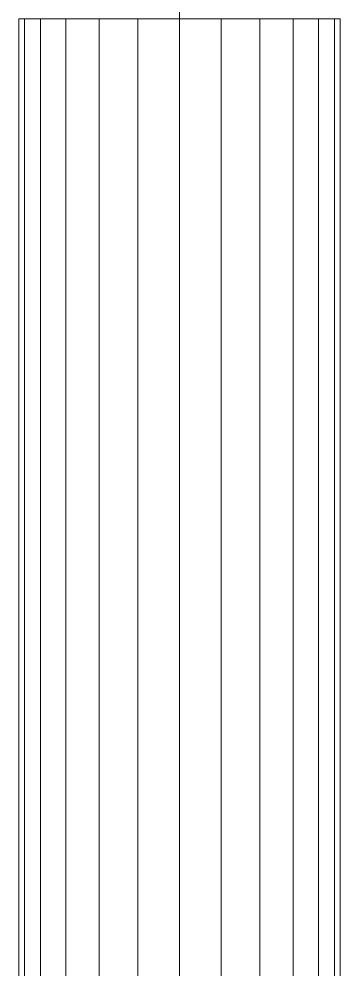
# Model space of a CAD drawing. Header units: inches. Extents: x -3326 to -59, y 8 to 1043.
# Drawn here: x -3070.43 to -3067.56, y 896.39 to 904.88 of the extents above; entities that cross this region are included whole.
import ezdxf

# ---------------------------------------------------------------- set-up
doc = ezdxf.new("R2010")
doc.units = ezdxf.units.IN
doc.header["$MEASUREMENT"] = 0
doc.layers.add('F-SPRN', color=10, linetype='Continuous', lineweight=9)

msp = doc.modelspace()

# ---------------------------------------------------------------- linework, layer by layer
at = {"layer": 'F-SPRN', "color": 1}
for p in [(-3068.9972, 910.8671, 964), (-3068.9972, 738.7349, 964), (-3068.9972, 738.7349, 964)]:
    msp.add_line(p, (-3068.9972, 904.8829, 964), dxfattribs=at)

# ---------------------------------------------------------------- meshes
mesh = msp.add_polyface(dxfattribs=at)
corners = [(-3067.5597, 904.8829, 964), (-3067.6088, 904.8829, 963.628), (-3067.7523, 904.8829, 963.2812), (-3067.9807, 904.8829, 962.9835), (-3068.2784, 904.8829, 962.7551), (-3068.6252, 904.8829, 962.6115), (-3068.9973, 904.8829, 962.5625), (-3069.3693, 904.8829, 962.6115), (-3069.7159, 904.8829, 962.7551), (-3070.0137, 904.8829, 962.9835), (-3070.2422, 904.8829, 963.2812), (-3070.3857, 904.8829, 963.628), (-3070.4346, 904.8829, 964), (-3070.3857, 904.8829, 964.372), (-3070.2422, 904.8829, 964.7187), (-3070.0137, 904.8829, 965.0164), (-3069.7159, 904.8829, 965.2449), (-3069.3693, 904.8829, 965.3885), (-3068.9973, 904.8829, 965.4375), (-3068.6252, 904.8829, 965.3885), (-3068.2784, 904.8829, 965.2449), (-3067.9807, 904.8829, 965.0164), (-3067.7523, 904.8829, 964.7187), (-3067.6088, 904.8829, 964.372)]
mesh.append_faces([[corners[k] for k in face] for face in [(10, 7, 8, 9), (21, 19, 20)]], dxfattribs={"vtx0": -1, "color": 1})
mesh.append_faces([[corners[k] for k in face] for face in [(17, 21, 15, 16)]], dxfattribs={"vtx0": -1, "vtx1": -1, "color": 1})
mesh.append_faces([[corners[k] for k in face] for face in [(0, 3, 21)]], dxfattribs={"vtx0": -1, "vtx1": -1, "vtx2": -1, "color": 1})
mesh.append_faces([[corners[k] for k in face] for face in [(3, 7, 10, 12), (3, 12, 15, 21)]], dxfattribs={"vtx0": -1, "vtx1": -1, "vtx2": -1, "vtx3": -1, "color": 1})
mesh.append_faces([[corners[k] for k in face] for face in [(10, 11, 12), (5, 6, 7), (1, 2, 3, 0), (13, 14, 15, 12)]], dxfattribs={"vtx2": -1, "color": 1})
mesh.append_faces([[corners[k] for k in face] for face in [(3, 4, 5, 7), (17, 18, 19, 21)]], dxfattribs={"vtx2": -1, "vtx3": -1, "color": 1})
mesh.append_faces([[corners[k] for k in face] for face in [(21, 22, 23, 0)]], dxfattribs={"vtx3": -1, "color": 1})
mesh = msp.add_polyface(dxfattribs=at)
corners = [(-3070.4346, 738.7349, 964), (-3070.3857, 738.7349, 964.372), (-3070.2422, 738.7349, 964.7187), (-3070.0137, 738.7349, 965.0164), (-3069.7159, 738.7349, 965.2449), (-3069.3693, 738.7349, 965.3885), (-3068.9973, 738.7349, 965.4375), (-3068.9973, 904.8829, 965.4375), (-3069.3693, 904.8829, 965.3885), (-3069.7159, 904.8829, 965.2449), (-3070.0137, 904.8829, 965.0164), (-3070.2422, 904.8829, 964.7187), (-3070.3857, 904.8829, 964.372), (-3070.4346, 904.8829, 964)]
mesh.append_faces([[corners[k] for k in face] for face in [(7, 8, 5, 6)]], dxfattribs={"vtx1": -1, "color": 1})
mesh.append_faces([[corners[k] for k in face] for face in [(8, 9, 4, 5), (3, 4, 9, 10), (11, 12, 1, 2), (2, 3, 10, 11)]], dxfattribs={"vtx1": -1, "vtx3": -1, "color": 1})
mesh.append_faces([[corners[k] for k in face] for face in [(12, 13, 0, 1)]], dxfattribs={"vtx3": -1, "color": 1})
mesh = msp.add_polyface(dxfattribs=at)
corners = [(-3068.9973, 738.7349, 962.5625), (-3069.3693, 738.7349, 962.6115), (-3069.7159, 738.7349, 962.7551), (-3070.0137, 738.7349, 962.9835), (-3070.2422, 738.7349, 963.2812), (-3070.3857, 738.7349, 963.628), (-3070.4346, 738.7349, 964), (-3070.4346, 904.8829, 964), (-3070.3857, 904.8829, 963.628), (-3070.2422, 904.8829, 963.2812), (-3070.0137, 904.8829, 962.9835), (-3069.7159, 904.8829, 962.7551), (-3069.3693, 904.8829, 962.6115), (-3068.9973, 904.8829, 962.5625)]
mesh.append_faces([[corners[k] for k in face] for face in [(7, 8, 5, 6)]], dxfattribs={"vtx1": -1, "color": 1})
mesh.append_faces([[corners[k] for k in face] for face in [(8, 9, 4, 5), (3, 4, 9, 10), (11, 12, 1, 2), (2, 3, 10, 11)]], dxfattribs={"vtx1": -1, "vtx3": -1, "color": 1})
mesh.append_faces([[corners[k] for k in face] for face in [(12, 13, 0, 1)]], dxfattribs={"vtx3": -1, "color": 1})
mesh = msp.add_polyface(dxfattribs=at)
corners = [(-3068.9973, 738.7349, 965.4375), (-3068.6252, 738.7349, 965.3885), (-3068.2784, 738.7349, 965.2449), (-3067.9807, 738.7349, 965.0164), (-3067.7523, 738.7349, 964.7187), (-3067.6088, 738.7349, 964.372), (-3067.5597, 738.7349, 964), (-3067.5597, 904.8829, 964), (-3067.6088, 904.8829, 964.372), (-3067.7523, 904.8829, 964.7187), (-3067.9807, 904.8829, 965.0164), (-3068.2784, 904.8829, 965.2449), (-3068.6252, 904.8829, 965.3885), (-3068.9973, 904.8829, 965.4375)]
mesh.append_faces([[corners[k] for k in face] for face in [(8, 9, 4, 5), (3, 4, 9, 10), (11, 12, 1, 2), (2, 3, 10, 11)]], dxfattribs={"vtx1": -1, "vtx3": -1, "color": 1})
mesh.append_faces([[corners[k] for k in face] for face in [(6, 7, 8, 5)]], dxfattribs={"vtx2": -1, "color": 1})
mesh.append_faces([[corners[k] for k in face] for face in [(12, 13, 0, 1)]], dxfattribs={"vtx3": -1, "color": 1})
mesh = msp.add_polyface(dxfattribs=at)
corners = [(-3067.5597, 738.7349, 964), (-3067.6088, 738.7349, 963.628), (-3067.7523, 738.7349, 963.2812), (-3067.9807, 738.7349, 962.9835), (-3068.2784, 738.7349, 962.7551), (-3068.6252, 738.7349, 962.6115), (-3068.9973, 738.7349, 962.5625), (-3068.9973, 904.8829, 962.5625), (-3068.6252, 904.8829, 962.6115), (-3068.2784, 904.8829, 962.7551), (-3067.9807, 904.8829, 962.9835), (-3067.7523, 904.8829, 963.2812), (-3067.6088, 904.8829, 963.628), (-3067.5597, 904.8829, 964)]
mesh.append_faces([[corners[k] for k in face] for face in [(7, 8, 5, 6)]], dxfattribs={"vtx1": -1, "color": 1})
mesh.append_faces([[corners[k] for k in face] for face in [(8, 9, 4, 5), (3, 4, 9, 10), (11, 12, 1, 2), (2, 3, 10, 11)]], dxfattribs={"vtx1": -1, "vtx3": -1, "color": 1})
mesh.append_faces([[corners[k] for k in face] for face in [(12, 13, 0, 1)]], dxfattribs={"vtx3": -1, "color": 1})

doc.saveas('drawing.dxf')
